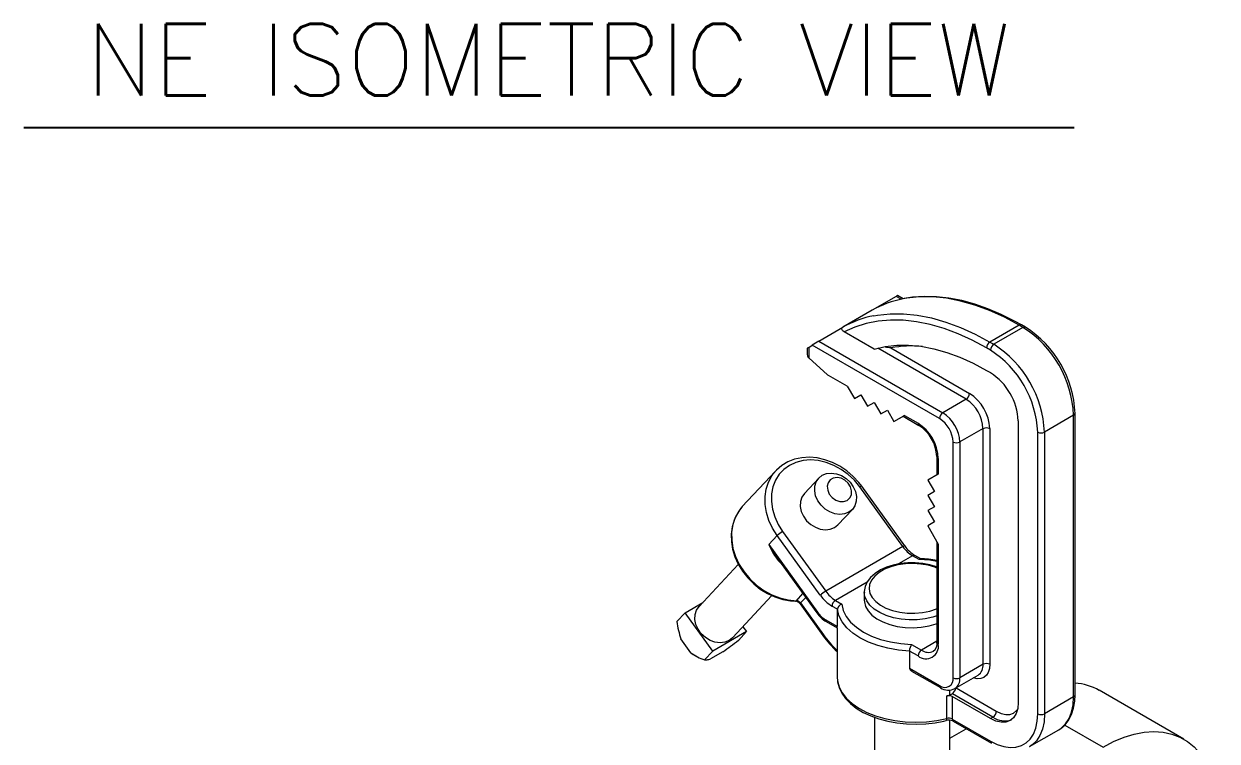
# Model space of a CAD drawing. Extents: x 8 to 113, y 2 to 87.
# Drawn here: x 70.38 to 82.86, y 16.89 to 24.38 of the extents above; entities that cross this region are included whole.
import ezdxf
from ezdxf.enums import TextEntityAlignment as Align

# ---------------------------------------------------------------- set-up
doc = ezdxf.new("R2010")
doc.units = 0
doc.header["$MEASUREMENT"] = 0
doc.layers.add('OBJECT', color=7, linetype='CONTINUOUS')
doc.styles.get("Standard").update_dxf_attribs({"font": 'SIMPLEX'})

msp = doc.modelspace()

# ---------------------------------------------------------------- linework, layer by layer
at = {"layer": 'OBJECT', "color": 1}
msp.add_line((70.377, 23.301), (81.363, 23.301), dxfattribs=at)
at = {"layer": 'OBJECT', "linetype": 'Continuous', "lineweight": 15}
for p, q in [((79.501, 21.534), (79.25, 21.389)), ((79.553, 21.504), (79.501, 21.534)), ((79.575, 21.508), (79.516, 21.542)), ((79.25, 21.389), (78.944, 21.212)), ((80.789, 21.233), (80.484, 21.056)), ((80.829, 21.21), (80.789, 21.233)), ((80.854, 21.212), (80.814, 21.235)), ((78.693, 21.067), (78.944, 21.212)), ((79.273, 20.982), (78.96, 21.163)), ((80.829, 21.21), (80.524, 21.033)), ((78.573, 20.991), (78.573, 20.926)), ((78.588, 21.001), (78.625, 21.025)), ((78.588, 21.001), (78.588, 20.892)), ((79.956, 20.257), (78.625, 21.025)), ((78.693, 21.067), (79.992, 20.318)), ((80.234, 20.458), (79.309, 20.992)), ((79.445, 20.995), (80.27, 20.519)), ((80.488, 20.972), (80.448, 20.995)), ((80.484, 21.056), (80.524, 21.033)), ((78.785, 20.715), (78.588, 20.892)), ((80.448, 20.76), (80.488, 20.737)), ((78.991, 20.595), (78.795, 20.708)), ((78.991, 20.595), (79.066, 20.465)), ((79.066, 20.465), (79.134, 20.505)), ((79.066, 20.465), (79.134, 20.505)), ((79.134, 20.505), (79.203, 20.385)), ((79.203, 20.385), (79.272, 20.425)), ((79.203, 20.385), (79.272, 20.425)), ((79.272, 20.425), (79.341, 20.306)), ((80.234, 20.458), (79.992, 20.318)), ((79.341, 20.306), (79.41, 20.345)), ((79.341, 20.306), (79.41, 20.345)), ((79.41, 20.345), (79.479, 20.226)), ((79.479, 20.226), (79.589, 20.29)), ((79.479, 20.226), (79.575, 20.281)), ((79.589, 20.29), (79.575, 20.281)), ((79.575, 20.281), (79.741, 20.185)), ((79.589, 20.29), (79.731, 20.208)), ((80.78, 20.232), (80.78, 17.289)), ((81.359, 20.291), (81.054, 20.115)), ((81.359, 17.347), (81.359, 20.291)), ((81.374, 17.368), (81.374, 20.311)), ((80.411, 20.152), (80.169, 20.012)), ((80.411, 17.688), (80.411, 20.152)), ((80.482, 20.152), (80.482, 17.688)), ((80.983, 17.171), (80.983, 20.115)), ((81.054, 20.115), (81.054, 17.171)), ((80.098, 17.548), (80.098, 20.012)), ((80.169, 20.012), (80.169, 17.548)), ((79.928, 19.861), (79.928, 19.669)), ((79.943, 19.841), (79.943, 19.677)), ((78.243, 19.712), (77.893, 19.336)), ((78.217, 19.68), (78.243, 19.712)), ((78.693, 19.635), (78.542, 19.474)), ((79.943, 19.677), (79.833, 19.614)), ((79.833, 19.614), (79.902, 19.494)), ((79.573, 18.918), (79.122, 19.543)), ((79.593, 18.925), (79.142, 19.55)), ((79.902, 19.494), (79.833, 19.454)), ((79.833, 19.454), (79.902, 19.335)), ((77.893, 19.336), (77.884, 19.326)), ((78.893, 19.146), (79.044, 19.307)), ((79.902, 19.335), (79.833, 19.295)), ((79.833, 19.295), (79.902, 19.176)), ((79.902, 19.176), (79.833, 19.136)), ((79.833, 19.136), (79.943, 18.945)), ((78.258, 19.035), (78.17, 18.939)), ((78.709, 18.41), (78.258, 19.035)), ((78.314, 19.077), (78.765, 18.452)), ((78.17, 18.939), (78.679, 18.234)), ((79.573, 18.918), (78.765, 18.452)), ((79.928, 18.97), (79.928, 17.918)), ((79.943, 18.945), (79.943, 17.898)), ((77.851, 18.733), (77.44, 18.292)), ((78.254, 18.806), (78.674, 18.225)), ((79.674, 18.822), (79.526, 18.737)), ((79.743, 18.783), (79.674, 18.822)), ((79.759, 18.791), (79.699, 18.825)), ((79.199, 18.548), (78.866, 18.356)), ((77.791, 17.964), (78.203, 18.406)), ((78.458, 18.353), (78.527, 18.428)), ((78.556, 18.387), (78.502, 18.329)), ((78.866, 18.356), (78.935, 18.316)), ((79.169, 18.441), (79.169, 18.359)), ((77.209, 18.136), (77.294, 18.227)), ((77.294, 18.227), (77.479, 18.334)), ((77.583, 17.825), (77.294, 18.227)), ((78.448, 18.348), (78.448, 18.348)), ((78.497, 18.32), (78.736, 17.988)), ((78.502, 18.329), (78.741, 17.997)), ((78.887, 18.263), (78.831, 18.295)), ((78.887, 18.084), (78.887, 18.263)), ((78.76, 18.157), (78.887, 18.084)), ((78.77, 18.134), (78.885, 18.068)), ((77.937, 18.03), (77.583, 17.825)), ((77.852, 17.938), (77.937, 18.03)), ((77.9, 18.081), (77.937, 18.03)), ((78.884, 18.069), (78.884, 17.555)), ((77.355, 17.808), (77.251, 17.953)), ((79.664, 17.896), (79.766, 17.837)), ((79.928, 17.93), (79.766, 17.837)), ((77.404, 17.776), (77.413, 17.772)), ((77.498, 17.734), (77.583, 17.825)), ((77.688, 17.819), (77.561, 17.745)), ((79.642, 17.827), (79.642, 17.648)), ((79.731, 17.776), (79.642, 17.827)), ((79.642, 17.648), (79.956, 17.467)), ((79.664, 17.618), (79.967, 17.444)), ((80.411, 17.688), (80.169, 17.548)), ((80.117, 17.434), (80.359, 17.574)), ((80.032, 17.122), (80.032, 17.358)), ((80.063, 17.366), (80.063, 17.419)), ((80.09, 17.381), (80.063, 17.366)), ((80.515, 17.136), (80.09, 17.381)), ((80.129, 17.441), (80.55, 17.197)), ((82.511, 16.905), (81.627, 17.416)), ((80.488, 17.12), (80.088, 17.352)), ((80.088, 17.352), (80.088, 17.116)), ((81.359, 17.347), (81.054, 17.171)), ((79.274, 17.135), (79.274, 16.179)), ((80.064, 16.179), (80.064, 17.103)), ((80.088, 17.116), (80.488, 16.885)), ((80.515, 17.136), (80.488, 17.12)), ((80.064, 16.917), (80.234, 17.015)), ((80.098, 17.093), (80.499, 16.862)), ((80.899, 16.828), (81.204, 17.004)), ((81.266, 17.053), (81.667, 16.822))]:
    msp.add_line(p, q, dxfattribs=at)
at = {"layer": 'OBJECT', "linetype": 'Continuous', "lineweight": 15, "flags": 128}
for points in [[(80.789, 21.233), (80.634, 21.316), (80.48, 21.386), (80.327, 21.442), (80.176, 21.485), (80.029, 21.514), (79.885, 21.528), (79.746, 21.529), (79.613, 21.515), (79.577, 21.508)], [(80.814, 21.235), (80.74, 21.276), (80.601, 21.346), (80.462, 21.405), (80.324, 21.454), (80.188, 21.491), (80.054, 21.517), (79.923, 21.531), (79.796, 21.534), (79.673, 21.526), (79.587, 21.511)], [(79.269, 21.332), (79.307, 21.338), (79.441, 21.352), (79.58, 21.352), (79.723, 21.337), (79.871, 21.309), (80.021, 21.266), (80.174, 21.21), (80.328, 21.139), (80.484, 21.056)], [(80.448, 20.995), (80.299, 21.075), (80.15, 21.143), (80.003, 21.198), (79.858, 21.24), (79.716, 21.269), (79.577, 21.285), (79.443, 21.287), (79.313, 21.276), (79.189, 21.251), (79.071, 21.214), (78.96, 21.163)], [(79.273, 20.982), (79.387, 21.009), (79.508, 21.023), (79.633, 21.024), (79.762, 21.012), (79.895, 20.987), (80.031, 20.949), (80.169, 20.898), (80.308, 20.835), (80.448, 20.76)], [(79.142, 19.55), (79.113, 19.588), (79.053, 19.652), (78.986, 19.71), (78.914, 19.758), (78.836, 19.798), (78.756, 19.827), (78.675, 19.845), (78.594, 19.852), (78.514, 19.848), (78.439, 19.831), (78.369, 19.804), (78.306, 19.766), (78.251, 19.719), (78.217, 19.678)], [(79.122, 19.543), (79.065, 19.612), (79, 19.673), (78.927, 19.726), (78.85, 19.768), (78.769, 19.799), (78.688, 19.818), (78.606, 19.824), (78.528, 19.818), (78.454, 19.799), (78.387, 19.768), (78.328, 19.726), (78.278, 19.674), (78.24, 19.612), (78.213, 19.544), (78.198, 19.469), (78.197, 19.391), (78.208, 19.31), (78.232, 19.23), (78.267, 19.151), (78.314, 19.077)], [(78.258, 19.035), (78.21, 19.112), (78.172, 19.193), (78.146, 19.276), (78.132, 19.359), (78.131, 19.441), (78.143, 19.52), (78.166, 19.593), (78.202, 19.659), (78.217, 19.68)], [(79.007, 19.278), (78.963, 19.261), (78.912, 19.255), (78.86, 19.262), (78.808, 19.281), (78.759, 19.311), (78.717, 19.351), (78.683, 19.397), (78.66, 19.448), (78.65, 19.5), (78.652, 19.55), (78.666, 19.596), (78.693, 19.635), (78.729, 19.664), (78.774, 19.682), (78.824, 19.687), (78.877, 19.68), (78.929, 19.661), (78.978, 19.631), (79.02, 19.592), (79.053, 19.545), (79.076, 19.494), (79.087, 19.442), (79.085, 19.392), (79.07, 19.346), (79.044, 19.307), (79.007, 19.278)], [(78.99, 19.402), (79.018, 19.427), (79.034, 19.461), (79.036, 19.501), (79.025, 19.542), (79.001, 19.581), (78.967, 19.612), (78.927, 19.633), (78.885, 19.641), (78.845, 19.635), (78.813, 19.616), (78.79, 19.586), (78.781, 19.549), (78.786, 19.507), (78.803, 19.467), (78.833, 19.432), (78.87, 19.405), (78.912, 19.391), (78.953, 19.39), (78.99, 19.402)], [(78.542, 19.474), (78.542, 19.473), (78.516, 19.435), (78.501, 19.389), (78.499, 19.339), (78.51, 19.287), (78.533, 19.236), (78.566, 19.189), (78.608, 19.15), (78.657, 19.12), (78.709, 19.101), (78.762, 19.094), (78.812, 19.099), (78.857, 19.117), (78.893, 19.146)], [(77.884, 19.325), (77.879, 19.321), (77.838, 19.262), (77.806, 19.196), (77.785, 19.124), (77.776, 19.049), (77.778, 18.97), (77.791, 18.891), (77.815, 18.811), (77.851, 18.734), (77.896, 18.66), (77.95, 18.591), (78.012, 18.529), (78.081, 18.474), (78.156, 18.428), (78.234, 18.392), (78.315, 18.366), (78.396, 18.352), (78.448, 18.348)], [(77.884, 19.326), (77.856, 19.29), (77.819, 19.223), (77.793, 19.149), (77.781, 19.069), (77.782, 18.985), (77.795, 18.9), (77.822, 18.815), (77.861, 18.732), (77.912, 18.654), (77.972, 18.581), (78.042, 18.517), (78.118, 18.461), (78.2, 18.416), (78.285, 18.383), (78.372, 18.362), (78.458, 18.353)], [(79.928, 18.707), (79.927, 18.707), (79.856, 18.729), (79.78, 18.743), (79.702, 18.75), (79.624, 18.749), (79.546, 18.741), (79.471, 18.726), (79.401, 18.703), (79.337, 18.674), (79.281, 18.638), (79.235, 18.597), (79.2, 18.55), (79.178, 18.5), (79.169, 18.449), (79.17, 18.437)], [(79.928, 18.694), (79.908, 18.702), (79.837, 18.723), (79.759, 18.736), (79.679, 18.741), (79.599, 18.738), (79.52, 18.727), (79.447, 18.708), (79.381, 18.681), (79.324, 18.648), (79.278, 18.61), (79.244, 18.567), (79.225, 18.522), (79.219, 18.476), (79.228, 18.429), (79.251, 18.385), (79.288, 18.343), (79.337, 18.306), (79.396, 18.275), (79.465, 18.25), (79.54, 18.233), (79.619, 18.223), (79.699, 18.222), (79.779, 18.23), (79.855, 18.245), (79.925, 18.268), (79.928, 18.269)], [(79.928, 18.764), (79.855, 18.775), (79.743, 18.783)], [(79.928, 18.194), (79.885, 18.18), (79.805, 18.163), (79.722, 18.154), (79.637, 18.153), (79.553, 18.16), (79.473, 18.175), (79.398, 18.198), (79.331, 18.228), (79.273, 18.264), (79.227, 18.305), (79.194, 18.35), (79.175, 18.398), (79.169, 18.438)], [(79.169, 18.359), (79.17, 18.341), (79.183, 18.292), (79.209, 18.246), (79.249, 18.203), (79.301, 18.164), (79.363, 18.131), (79.435, 18.104), (79.513, 18.085), (79.595, 18.074), (79.68, 18.071), (79.764, 18.076), (79.846, 18.089), (79.922, 18.11), (79.928, 18.112)], [(77.791, 17.964), (77.754, 17.936), (77.71, 17.918), (77.66, 17.912), (77.607, 17.919), (77.555, 17.938), (77.506, 17.968), (77.464, 18.008), (77.43, 18.054), (77.407, 18.105), (77.397, 18.157), (77.399, 18.207), (77.413, 18.253), (77.44, 18.292), (77.44, 18.292)], [(78.497, 18.32), (78.497, 18.32), (78.497, 18.322), (78.499, 18.325), (78.502, 18.329)], [(78.674, 18.225), (78.674, 18.225), (78.674, 18.227), (78.676, 18.23), (78.679, 18.234)], [(79.642, 17.827), (79.527, 17.837), (79.415, 17.856), (79.31, 17.884), (79.212, 17.92), (79.124, 17.964), (79.048, 18.015), (78.985, 18.071), (78.937, 18.132), (78.904, 18.197), (78.887, 18.263)], [(78.935, 18.316), (78.949, 18.252), (78.98, 18.189), (79.025, 18.13), (79.086, 18.075), (79.16, 18.025), (79.245, 17.983), (79.34, 17.948), (79.443, 17.922), (79.552, 17.904), (79.664, 17.896)], [(78.736, 17.988), (78.736, 17.988), (78.736, 17.99), (78.738, 17.993), (78.741, 17.997)], [(80.482, 17.688), (80.478, 17.643), (80.466, 17.604), (80.446, 17.573), (80.42, 17.551), (80.388, 17.539), (80.351, 17.537), (80.312, 17.546)], [(78.884, 17.555), (78.887, 17.514), (78.905, 17.451), (78.936, 17.39), (78.982, 17.331), (79.041, 17.277), (79.112, 17.228), (79.194, 17.185), (79.286, 17.149), (79.385, 17.12), (79.489, 17.099), (79.598, 17.087), (79.709, 17.083), (79.819, 17.087), (79.928, 17.101), (80.032, 17.122)], [(78.885, 17.568), (78.885, 17.567), (78.889, 17.505), (78.905, 17.444), (78.933, 17.386), (78.972, 17.33), (79.023, 17.278), (79.085, 17.23), (79.156, 17.186), (79.236, 17.149), (79.322, 17.117), (79.414, 17.093), (79.511, 17.075), (79.61, 17.065), (79.711, 17.061), (79.812, 17.066), (79.911, 17.077), (80.002, 17.095), (80.024, 17.1)], [(81.206, 17.007), (81.226, 17.018), (81.271, 17.057), (81.308, 17.106), (81.337, 17.163), (81.359, 17.229), (81.371, 17.302), (81.374, 17.368)], [(80.78, 17.289), (80.774, 17.226), (80.757, 17.173), (80.73, 17.13), (80.694, 17.1), (80.65, 17.084), (80.6, 17.082), (80.545, 17.094), (80.488, 17.12)], [(81.204, 17.004), (81.23, 17.021), (81.275, 17.065), (81.311, 17.121), (81.338, 17.187), (81.354, 17.263), (81.359, 17.347)], [(80.024, 17.1), (80.026, 17.101), (80.029, 17.104), (80.031, 17.109), (80.032, 17.115), (80.032, 17.122)], [(80.488, 16.885), (80.559, 16.85), (80.628, 16.828), (80.694, 16.818), (80.756, 16.821), (80.812, 16.838), (80.862, 16.866), (80.905, 16.907), (80.938, 16.959), (80.963, 17.022), (80.978, 17.093), (80.983, 17.171)], [(80.55, 17.197), (80.6, 17.174), (80.648, 17.163), (80.693, 17.165), (80.731, 17.179), (80.763, 17.206), (80.772, 17.217)], [(81.054, 17.171), (81.049, 17.087), (81.032, 17.011), (81.006, 16.944), (80.97, 16.888), (80.924, 16.845), (80.896, 16.826)], [(81.667, 16.822), (81.777, 16.88), (81.886, 16.925), (81.993, 16.958), (82.098, 16.978), (82.199, 16.984), (82.295, 16.978), (82.386, 16.959), (82.471, 16.926), (82.549, 16.881), (82.619, 16.824), (82.681, 16.755), (82.735, 16.675), (82.78, 16.584), (82.815, 16.483), (82.84, 16.374), (82.855, 16.257), (82.86, 16.133)]]:
    msp.add_lwpolyline(points, dxfattribs=at)
at = {"layer": 'OBJECT', "linetype": 'Continuous', "lineweight": 15}
for centre, radius, start, end in [((79.776, 20.459), 1.068, 100.7273, 119.4868), ((79.548, 21.464), 0.0844, 111.9945, 123.7582), ((79.47, 20.283), 1.068, 100.8272, 119.4881), ((80.804, 21.212), 0.0252, 65.6944, 125.6158), ((80.844, 21.189), 0.0251, 65.7054, 125.6164), ((80.212, 20.241), 1.148, 2.4872, 57.5128), ((80.257, 20.267), 1.118, 2.2816, 57.7185), ((78.633, 20.921), 0.0919, 119.8249, 131.0329), ((79.552, 19.593), 1.706, 120.2034, 122.9046), ((79.66, 19.871), 1.145, 84.0042, 100.7925), ((80.525, 20.992), 0.0768, 122.6062, 177.3937), ((80.565, 20.968), 0.0768, 122.6062, 177.3937), ((79.907, 20.065), 1.148, 2.4874, 57.5126), ((78.617, 20.924), 0.0442, 177.9248, 211.5327), ((78.622, 20.93), 0.0516, 214.6989, 228.3867), ((79.913, 20.068), 1.071, 2.4872, 57.5128), ((80.147, 20.203), 0.633, 2.6055, 57.3945), ((78.823, 20.757), 0.0567, 227.7983, 239.6349), ((80.193, 20.523), 0.0768, 302.6062, 357.3937), ((80.021, 20.131), 0.461, 2.6054, 57.3947), ((80.027, 20.134), 0.384, 2.6056, 57.3945), ((80.033, 20.253), 0.0768, 122.6044, 177.3955), ((79.791, 19.998), 0.307, 2.6054, 57.3947), ((79.785, 19.994), 0.384, 2.6056, 57.3945), ((81.349, 20.314), 0.0251, 294.3764, 354.2895), ((79.482, 19.82), 0.461, 2.6056, 57.3945), ((79.756, 20.206), 0.0252, 174.4113, 233.9433), ((79.523, 19.843), 0.405, 2.5025, 57.4972), ((80.447, 20.083), 0.0769, 62.6096, 117.3904), ((81.019, 20.183), 0.0769, 242.6098, 297.3902), ((80.133, 20.08), 0.0769, 242.6097, 297.3903), ((79.953, 19.864), 0.0251, 185.7108, 245.6239), ((79.142, 19.518), 0.0324, 90.8907, 129.831), ((78.455, 18.833), 0.281, 120.0122, 134.281), ((78.73, 19.158), 0.601, 201.273, 226.2109), ((79.062, 19.436), 1.021, 209.0685, 217.8992), ((79.593, 18.893), 0.0324, 90.881, 129.8357), ((79.85, 19.111), 0.338, 214.8517, 238.6071), ((79.886, 19.129), 0.357, 214.7372, 238.3835), ((79.689, 18.802), 0.0251, 65.6894, 125.6208), ((79.761, 18.77), 0.0217, 104.1865, 145.5177), ((79.73, 17.735), 1.057, 79.1808, 88.6243), ((78.447, 18.361), 0.0131, 273.927, 321.764), ((78.454, 18.296), 0.0578, 34.9393, 86.906), ((78.906, 18.208), 0.281, 120.0119, 134.2812), ((79.043, 18.642), 0.406, 214.8518, 238.6071), ((79.043, 18.645), 0.338, 214.8517, 238.6071), ((78.908, 18.292), 0.0768, 122.6049, 177.395), ((78.443, 18.283), 0.0652, 34.0442, 85.5759), ((78.901, 18.388), 0.271, 214.8517, 238.6069), ((78.949, 18.255), 0.0625, 102.3308, 173.0804), ((78.939, 18.412), 0.325, 215.1586, 238.6735), ((78.785, 18.155), 0.0252, 174.3792, 234.3091), ((79.625, 18.624), 1.093, 215.5605, 227.3316), ((79.612, 18.62), 1.071, 215.5927, 227.195), ((78.847, 18.079), 0.0396, 343.4657, 6.7325), ((75.259, 21.315), 4.257, 304.7901, 307.5238), ((79.763, 17.826), 0.121, 144.9053, 179.6836), ((79.814, 17.877), 0.131, 230.7968, 9.214), ((79.838, 17.901), 0.0925, 305.0148, 11.0296), ((79.953, 17.921), 0.0251, 185.6947, 245.6254), ((77.663, 18.231), 0.523, 233.8876, 251.6451), ((77.554, 18.06), 0.321, 231.7645, 242.2223), ((79.808, 17.772), 0.0768, 122.6049, 177.395), ((79.84, 17.939), 0.126, 234.3952, 294.1635), ((79.677, 17.652), 0.0349, 185.5266, 249.4749), ((80.286, 17.676), 0.126, 305.6914, 5.6208), ((80.447, 17.62), 0.0769, 62.6096, 117.3904), ((80.012, 17.534), 0.0873, 230.7969, 9.2139), ((80.133, 17.616), 0.0769, 242.6097, 297.3903), ((80.043, 17.536), 0.126, 306.1004, 5.5853), ((81.33, 16.894), 0.6, 60.3821, 85.8152), ((79.98, 17.463), 0.024, 172.7463, 235.9574), ((80.048, 17.554), 0.137, 233.5604, 300.1548), ((79.744, 18.497), 1.175, 284.2001, 285.7519), ((80.052, 17.282), 0.0781, 62.8754, 104.7193), ((80.048, 17.447), 0.0777, 302.7938, 353.9627), ((81.349, 17.37), 0.0251, 294.3755, 354.3043), ((80.052, 17), 0.104, 63.8864, 105.4321), ((80.052, 17.047), 0.0781, 62.8754, 104.7193), ((80.113, 17.114), 0.0252, 174.38, 234.3073), ((80.474, 17.201), 0.0768, 302.6049, 357.395), ((80.638, 17.311), 0.214, 234.8692, 288.9), ((81.019, 17.239), 0.0769, 242.6098, 297.3902), ((80.513, 16.883), 0.0252, 174.3805, 234.2928)]:
    msp.add_arc(centre, radius, start, end, dxfattribs=at)
for points, knots in [([(78.96, 21.163), (78.952, 21.168), (78.94, 21.176), (78.933, 21.19), (78.933, 21.2), (78.937, 21.208), (78.942, 21.211), (78.944, 21.212)], [0, 0, 0, 0, 0.350281, 0.585229, 0.760499, 0.899707, 1, 1, 1, 1]), ([(79.445, 20.995), (79.445, 20.995), (79.428, 20.999), (79.408, 21.001), (79.388, 21.002)], [0, 0, 0, 0, 0.004923, 1, 1, 1, 1]), ([(77.209, 18.136), (77.213, 18.105), (77.222, 18.045), (77.241, 17.983), (77.251, 17.953)], [0, 0, 0, 0, 0.519495, 1, 1, 1, 1]), ([(77.498, 17.734), (77.506, 17.734), (77.521, 17.733), (77.548, 17.741), (77.561, 17.745)], [0, 0, 0, 0, 0.538105, 1, 1, 1, 1])]:
    msp.add_open_spline(points, degree=3, knots=knots, dxfattribs=at)

# ---------------------------------------------------------------- texts
at = {"layer": 'OBJECT', "color": 1}
msp.add_text('NE ISOMETRIC VIEW', height=0.75, dxfattribs=at).set_placement((75.864, 23.633), align=Align.CENTER)

doc.saveas('drawing.dxf')
